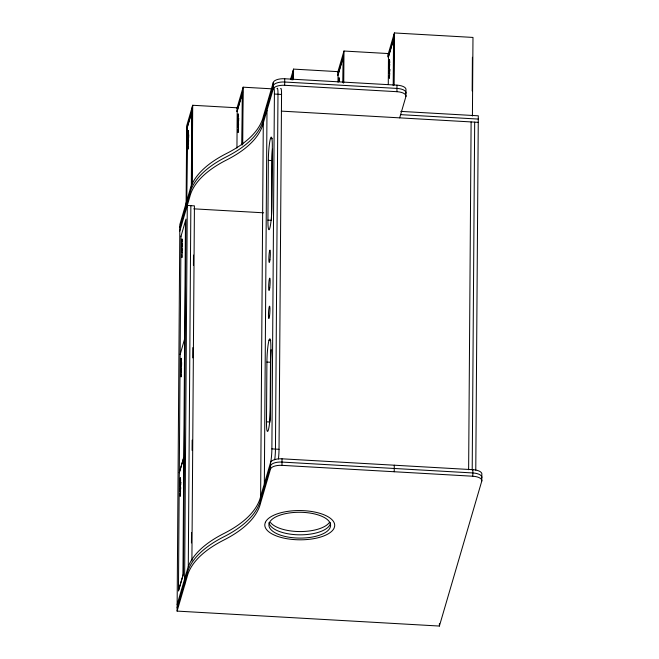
<?xml version="1.0" encoding="UTF-8"?>
<svg xmlns="http://www.w3.org/2000/svg" width="659" height="659" viewBox="0 0 659 659"><rect width="100%" height="100%" fill="white"/><g stroke="black" fill="none" stroke-linecap="round" stroke-linejoin="round"><path stroke-width="0.99" d="M271.006 461.671A10.28 4.3 0.4 0 1 282.019 458.812L472.865 469.686A10.28 4.3 0.4 0 1 481.828 474.538L481.778 481.07L439.388 626.05L177.098 611.099L179.849 224.505L189.825 190.393A166.991 69.887 0.4 0 1 226.564 153.473A167.032 69.903 0.4 0 0 261.252 122.475L261.689 121.478A167.032 69.903 0.4 0 0 263.336 116.421L273.271 82.441A10.28 4.3 0.4 0 1 284.729 78.759L396.99 85.159A10.28 4.3 0.4 0 1 405.952 90.003L405.903 96.535L399.667 117.862M180.986 236.12L178.457 590.958L183.441 573.898L185.97 219.06L181.011 236.219M180.731 484.81L180.755 481.943L180.072 486.861L180.171 483.327M181.587 365.44L181.604 362.574L180.92 367.491L181.019 363.957M182.436 246.071L182.452 243.204L181.777 248.122L181.876 244.588M184.627 339.237L183.787 457.14L179.322 472.404M185.476 220.954L184.635 338.858L180.162 354.501M186.118 205.155L186.678 125.877L192.708 105.267L237.1 107.796L237.075 111.066M186.555 203.664L187.09 127.648M186.678 203.458L187.214 127.755L191.851 111.923L191.308 187.626M184.578 585.513L187.329 198.927M188.647 137.607L188.663 134.741L187.98 139.659L188.079 136.125M188.285 566.831L190.855 205.666M191.711 185.327L192.271 106.758M192.148 183.836L192.708 105.267M191.44 542.917L191.514 532.637M192.098 450.402L192.173 440.121M192.757 357.886L192.832 347.606M193.417 265.371L193.491 255.091M191.901 560.858L194.43 205.863L187.288 205.46M236.943 148.003L237.207 111.173L242.273 93.842L241.902 144.996M238.632 121.025L238.649 118.159L237.973 123.068L238.064 119.543M242.29 144.799L242.693 88.677M242.718 144.329L243.13 87.186L271.376 88.8M177.147 604.558L187.115 570.447A166.991 69.887 0.4 0 1 223.854 533.526A167.032 69.903 0.4 0 0 258.542 502.529L258.979 501.532A167.032 69.903 0.4 0 0 260.626 496.474L263.287 122.961L273.23 88.973L273.271 82.441M264.333 483.813L266.994 110.292M269.004 340.291A16.45 1.771 -86.7 0 1 270.89 348.405L270.47 408.168A16.45 1.771 -86.7 0 1 268.37 429.932A16.45 1.771 -86.7 0 1 266.475 421.818L266.903 362.055A16.45 1.771 -86.7 0 1 269.004 340.291L270.791 340.39M270.437 138.588A16.45 1.771 -86.7 0 1 272.332 146.71L271.903 206.473A16.45 1.771 -86.7 0 1 269.803 228.236A16.45 1.771 -86.7 0 1 267.916 220.114L268.337 160.351A16.45 1.771 -86.7 0 1 270.437 138.588L272.225 138.695M270.058 421.002L270.478 362.252A16.45 1.771 -86.7 0 1 271.137 349.69M271.492 219.307L271.912 160.557A16.45 1.771 -86.7 0 1 272.455 149.222M177.098 611.099L187.074 576.987A166.991 69.887 0.4 0 1 223.813 540.059A167.032 69.903 0.4 0 0 258.493 509.069L258.929 508.064A167.032 69.903 0.4 0 0 260.585 503.006L270.519 469.027L270.569 462.494A10.28 1.104 -86.7 0 0 271.879 448.886L274.408 94.048A10.28 1.104 -86.7 0 0 273.23 88.973A10.28 4.3 0.4 0 1 284.68 85.291L396.94 91.692A10.28 4.3 0.4 0 1 405.903 96.535M278.419 458.952A10.28 1.104 -86.7 0 0 279.029 449.298L281.55 94.459A10.28 1.104 -86.7 0 0 280.66 88.644M270.519 469.027A10.28 4.3 0.4 0 1 281.97 465.345L282.019 458.812M284.68 85.291L284.729 78.759M292.662 79.863L292.695 75.769L291.566 79.615M293.049 79.78L293.115 70.604M293.477 79.311L293.552 69.104L337.943 71.642L337.919 74.904M337.993 82.177L338.051 75.011L343.117 57.687L342.935 82.243M343.314 83.133L343.537 52.522M343.743 82.663L343.973 51.031L388.365 53.56L388.34 56.831M387.92 56.682L387.929 55.051L394.395 32.95L472.981 37.431L472.421 116M388.275 84.558L388.472 56.938L393.538 39.606L393.209 85.645M393.596 85.464L393.958 34.441M394.024 84.995L394.395 32.95M396.94 91.692L396.99 85.159M439.388 626.05L439.405 623.595M468.631 469.727L471.111 121.931M472.174 90.967L472.412 57.292M472.206 469.925L474.678 122.137M481.778 481.07A10.28 4.3 0.4 0 0 472.824 476.226L472.865 469.686M475.773 470.131L478.302 115.803L400.738 111.379M187.93 135.589L188.268 130.449L188.548 133.48M181.719 244.044L182.057 238.912L182.337 241.935M188.466 144.008L188.136 149.132L187.856 146.117M182.263 252.471L181.925 257.587L181.645 254.58M180.871 363.414L181.209 358.282L181.489 361.305M181.406 371.841L181.077 376.956L180.797 373.95M180.014 482.783L180.36 477.651L180.632 480.675M180.558 491.21L180.228 496.326L179.94 493.319M237.915 118.999L238.253 113.867L238.533 116.89M238.459 127.426L238.121 132.541L237.841 129.535M338.825 81.815L339.097 77.704L339.377 80.736M389.181 64.78L389.518 59.631L389.798 62.671M389.724 73.165L389.387 78.306L389.107 75.274M389.362 65.216L389.362 68.808L389.741 64.022M186.654 129.139L192.247 110.028M179.825 227.775L189.8 193.664A166.991 69.887 0.4 0 1 226.539 156.743A167.032 69.903 0.4 0 0 261.228 125.745L261.664 124.74A167.032 69.903 0.4 0 0 263.312 119.691L273.254 85.703A10.28 4.3 0.4 0 1 284.704 82.021L396.965 88.421A10.28 4.3 0.4 0 1 405.928 93.273M179.8 231.045L189.776 196.934A166.991 69.887 0.4 0 1 226.515 160.013A167.032 69.903 0.4 0 0 261.203 129.016L261.639 128.011A167.032 69.903 0.4 0 0 263.287 122.961M236.952 108.307L243.13 87.186M236.927 111.577L242.669 91.947M290.528 79.434L293.552 69.104M291.369 79.755L293.09 73.866M179.322 472.783L183.787 457.511L182.947 575.422L178.482 590.686M177.123 607.829L187.098 573.717A166.991 69.887 0.4 0 1 223.829 536.797A167.032 69.903 0.4 0 0 258.517 505.799L258.954 504.794A167.032 69.903 0.4 0 0 260.61 499.744L270.544 465.756A10.28 4.3 0.4 0 1 281.994 462.074L472.849 472.956A10.28 4.3 0.4 0 1 481.803 477.8M337.795 72.152L343.973 51.031M337.77 75.414L343.512 55.793M388.192 57.341L393.934 37.711M260.626 496.474L270.569 462.494A10.28 4.3 0.4 0 1 270.89 461.827M330.571 522.859L330.101 524.465A30.849 12.908 0.4 0 1 297.967 534.795A30.849 12.908 0.4 0 1 269.004 522.595M274.408 94.048L281.55 94.459M400.713 114.65L478.277 119.073M281.319 111.116L478.253 122.335M268.337 160.351L271.912 160.557M193.82 208.837L263.682 212.816M267.916 220.114L271.483 220.32M266.903 362.055L270.478 362.252M266.475 421.818L270.05 422.015M271.879 448.886L279.029 449.298M281.97 465.345L472.824 476.226M394.28 465.205L394.239 471.745M276.994 88.627A10.28 1.104 -86.7 0 1 277.983 94.253L275.454 449.092A10.28 1.104 -86.7 0 1 274.712 459.743M329.171 522.76A30.849 12.908 0.4 0 1 299.927 531.558A30.849 12.908 0.4 0 1 270.503 522.513M182.411 249.176C181.414 259.144 181.612 245.51 182.411 249.176M188.622 140.713C187.626 150.68 187.823 137.047 188.622 140.713M181.563 368.546C180.566 378.513 180.764 364.88 181.563 368.546M180.714 487.915C179.718 497.883 179.915 484.25 180.714 487.915M238.607 124.131C237.611 134.098 237.808 120.465 238.607 124.131M389.873 69.854C388.876 79.854 389.074 66.164 389.873 69.854M265.388 522.299L264.852 524.119A34.96 14.63 0.4 0 0 295.512 539.68A34.96 14.63 0.4 0 0 334.121 528.073L334.648 526.253A34.96 14.63 0.4 0 0 303.997 510.684A34.96 14.63 0.4 0 0 265.388 522.299M269.432 522.636L268.963 524.243A30.849 12.908 0.4 0 0 296.015 537.975A30.849 12.908 0.4 0 0 330.077 527.727L330.546 526.121A30.849 12.908 0.4 0 0 303.494 512.389A30.849 12.908 0.4 0 0 269.432 522.636M269.943 259.819A6.17 0.659 -86.7 0 0 270.009 250.115A6.17 0.659 -86.7 0 0 268.856 258.806A6.17 0.659 -86.7 0 0 269.943 259.819M269.745 287.835A6.17 0.659 -86.7 0 0 269.811 278.131A6.17 0.659 -86.7 0 0 268.658 286.822A6.17 0.659 -86.7 0 0 269.745 287.835M269.547 315.85A6.17 0.659 -86.7 0 0 269.613 306.147A6.17 0.659 -86.7 0 0 268.452 314.829A6.17 0.659 -86.7 0 0 269.547 315.85"/></g></svg>
